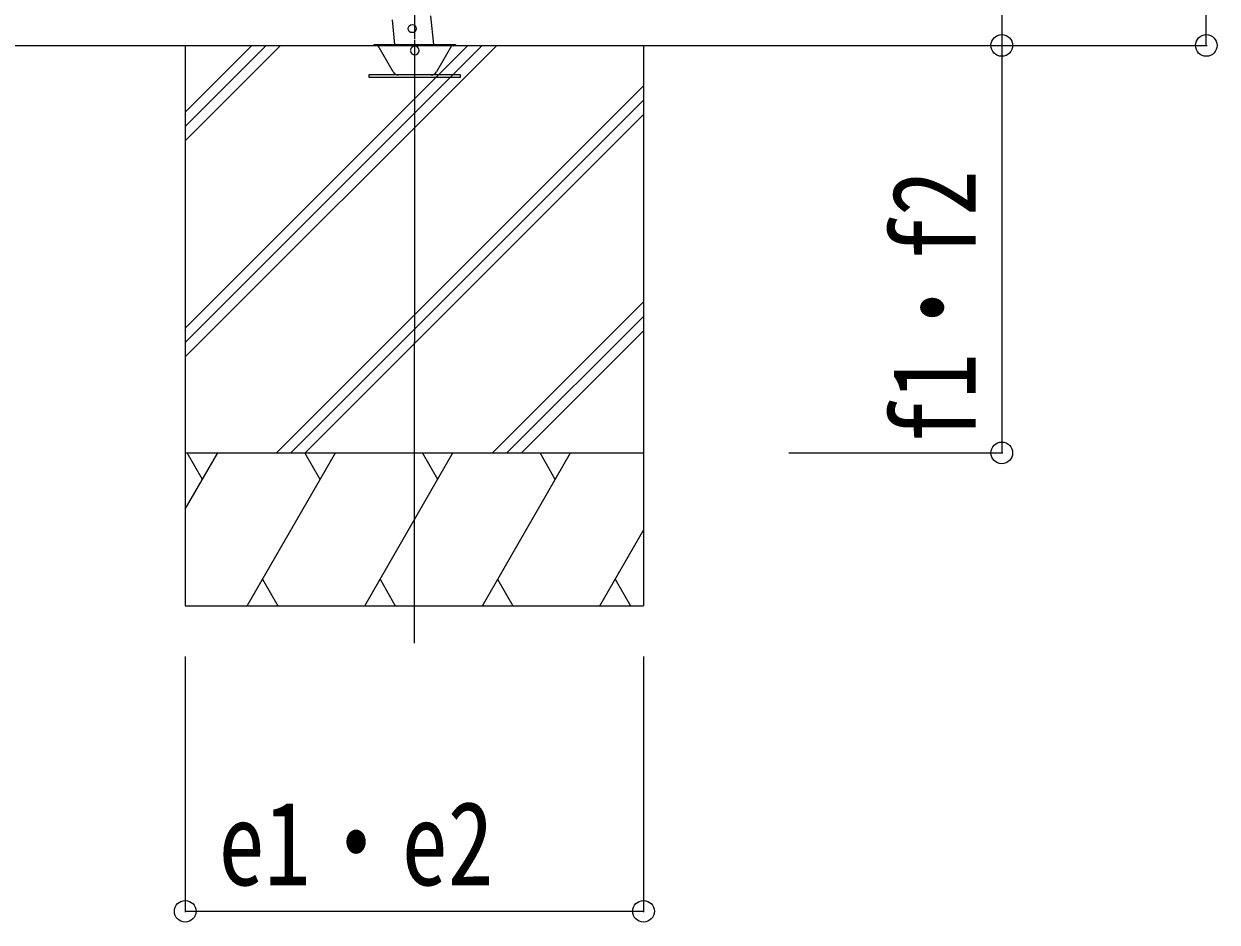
# Model space of a CAD drawing. Units: millimetres, scale not verified. Extents: x -10512 to 10512, y -7425 to 7425.
# Drawn here: x -6686 to -5515, y -4824 to -3942 of the extents above; entities that cross this region are included whole.
import ezdxf
from ezdxf.enums import TextEntityAlignment as Align

# ---------------------------------------------------------------- set-up
doc = ezdxf.new("R2010")
doc.units = ezdxf.units.MM
doc.header["$LTSCALE"] = 30
for name, color, linetype in [('0-3_YKK_12', 2, 'Continuous'), ('0-4_YKK_13', 4, 'Continuous'), ('0-5_YKK_A1', 4, 'Continuous'), ('0-6_YKK_D', 6, 'Continuous')]:
    doc.layers.add(name, color=color, linetype=linetype)
doc.styles.add('ＭＳ ゴシック', font='')
doc.styles.get('ＭＳ ゴシック').set_extended_font_data('MS Gothic')

msp = doc.modelspace()

# ---------------------------------------------------------------- linework, layer by layer
at = {"layer": '0-3_YKK_12'}
msp.add_line((-6302.99, -4550.24), (-6302.55, -3958.3), dxfattribs=at)
at = {"layer": '0-4_YKK_13'}
for p, q in [((-6283.98, -3962.4), (-6286.93, -3934.28)), ((-6324.92, -3938.27), (-6322.39, -3962.4)), ((-6342.55, -3962.4), (-6262.55, -3962.4)), ((-6342.55, -3963.4), (-6342.55, -3962.4)), ((-6342.55, -3963.4), (-6262.55, -3963.4)), ((-6323.86, -3989.39), (-6338.58, -3963.9)), ((-6266.51, -3963.9), (-6281.24, -3989.39)), ((-6262.55, -3962.4), (-6262.55, -3963.4))]:
    msp.add_line(p, q, dxfattribs=at)
msp.add_lwpolyline([(-6257.8, -3994.39), (-6257.8, -3992.39), (-6347.8, -3992.39), (-6347.8, -3994.39)], close=True, dxfattribs=at)
msp.add_circle((-6305.22, -3946.86), 4, dxfattribs=at)
for centre, radius, start, end in [((-6339.44, -3964.4), 1, 30, 90), ((-6302.55, -3968.4), 4.25, 183.37229, 176.62771), ((-6265.65, -3964.4), 1, 90, 150), ((-6318.66, -3986.39), 6, 210, 270), ((-6286.43, -3986.39), 6, 270, 330)]:
    msp.add_arc(centre, radius, start, end, dxfattribs=at)
at = {"layer": '0-5_YKK_A1'}
for p, q in [((-8421.71, -3963.38), (-5773.23, -3963.38)), ((-6527.99, -3963.4), (-6527.99, -4513.4)), ((-6527.99, -4240.92), (-6250.46, -3963.4)), ((-6527.99, -4255.07), (-6236.31, -3963.4)), ((-6527.99, -4269.21), (-6222.17, -3963.4)), ((-6527.99, -4057.08), (-6434.31, -3963.4)), ((-6527.99, -4042.94), (-6448.45, -3963.4)), ((-6527.99, -4028.79), (-6462.59, -3963.4)), ((-6077.99, -3963.4), (-6077.99, -4513.4)), ((-6438.33, -4363.4), (-6077.99, -4003.06)), ((-6424.19, -4363.4), (-6077.99, -4017.2)), ((-6410.04, -4363.4), (-6077.99, -4031.34)), ((-6226.2, -4363.4), (-6077.99, -4215.19)), ((-6212.05, -4363.4), (-6077.99, -4229.33)), ((-6197.91, -4363.4), (-6077.99, -4243.47)), ((-6527.99, -4418.73), (-6496.04, -4363.39)), ((-6527.99, -4363.4), (-6077.99, -4363.4)), ((-6511.04, -4389.38), (-6526.04, -4363.4)), ((-6467.17, -4513.39), (-6380.57, -4363.39)), ((-6395.57, -4389.38), (-6410.57, -4363.4)), ((-6351.7, -4513.39), (-6265.1, -4363.4)), ((-6280.1, -4389.38), (-6295.1, -4363.39)), ((-6236.23, -4513.39), (-6149.63, -4363.39)), ((-6164.63, -4389.38), (-6179.63, -4363.39)), ((-6120.76, -4513.39), (-6077.99, -4439.32)), ((-6452.17, -4487.42), (-6437.17, -4513.39)), ((-6336.7, -4487.41), (-6321.7, -4513.39)), ((-6221.23, -4487.41), (-6206.23, -4513.39)), ((-6105.76, -4487.41), (-6090.76, -4513.39)), ((-6527.99, -4513.4), (-6077.99, -4513.4))]:
    msp.add_line(p, q, dxfattribs=at)
at = {"layer": '0-6_YKK_D'}
for p, q in [((-5525.48, -3963.38), (-5525.48, -1556.97)), ((-5726.27, -1760.81), (-5726.27, -3963.38)), ((-6302.55, -3957.3), (-6302.26, -3574.8)), ((-6076.99, -3963.38), (-5725.27, -3963.38)), ((-6076.99, -3963.38), (-5524.48, -3963.38)), ((-5963.89, -3963.4), (-5725.27, -3963.4)), ((-5726.27, -3963.4), (-5726.27, -4363.4)), ((-5935.29, -4363.4), (-5725.27, -4363.4)), ((-6527.99, -4563.4), (-6527.99, -4814.4)), ((-6077.99, -4563.4), (-6077.99, -4814.4)), ((-6527.99, -4813.4), (-6077.99, -4813.4))]:
    msp.add_line(p, q, dxfattribs=at)
for centre in [(-5726.27, -3963.38), (-5726.27, -3963.4), (-5525.48, -3963.38), (-5726.27, -4363.4), (-6527.99, -4813.4), (-6077.99, -4813.4)]:
    msp.add_circle(centre, 10.62, dxfattribs=at)

# ---------------------------------------------------------------- texts
at = {"layer": '0-6_YKK_D', "style": 'ＭＳ ゴシック', "width": 0.8}
msp.add_text('f1・f2', height=82.48, rotation=90, dxfattribs=at).set_placement((-5727.07, -4355.4), align=Align.BOTTOM_LEFT)
msp.add_text('e1・e2', height=82.48, dxfattribs=at).set_placement((-6494.99, -4812.6), align=Align.BOTTOM_LEFT)

doc.saveas('drawing.dxf')
